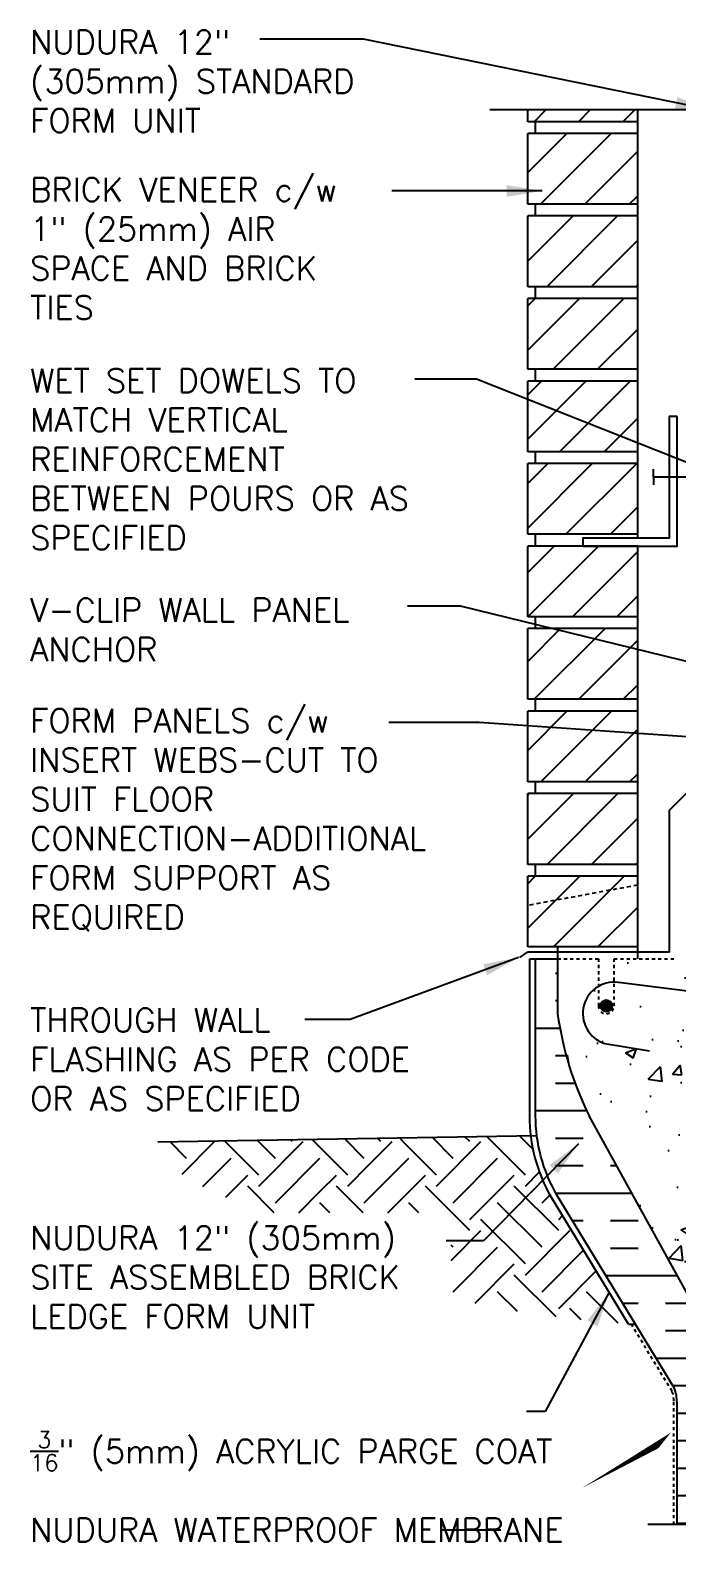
# Model space of a CAD drawing. Header units: inches. Extents: x 152.5 to 206.4, y 119 to 191.6.
# Drawn here: x 152.54 to 173.12, y 143.52 to 191.6 of the extents above; entities that cross this region are included whole.
import ezdxf

# ---------------------------------------------------------------- set-up
doc = ezdxf.new("R2010")
doc.units = ezdxf.units.IN
doc.header["$LTSCALE"] = 0.5
doc.header["$MEASUREMENT"] = 0
doc.linetypes.add('DASHED2', pattern=[0.375, 0.25, -0.125])
doc.linetypes.add('HIDDEN2', pattern=[0.1875, 0.125, -0.0625])
for name, color, linetype in [('HATCH', 12, 'Continuous'), ('Hidden2', 12, 'HIDDEN2'), ('line25', 2, 'Continuous'), ('LINE3', 3, 'Continuous'), ('LINE50', 5, 'Continuous'), ('LINE9', 9, 'Continuous'), ('TEXT', 4, 'Continuous')]:
    doc.layers.add(name, color=color, linetype=linetype)
doc.styles.add('DIM', font='romans.shx', dxfattribs={"width": 0.7})
doc.styles.add('ROMANS', font='romans.shx', dxfattribs={"height": 0.75})
doc.dimstyles.new('ext_12', dxfattribs={"dimscale": 12, "dimtxt": 0.09375, "dimasz": 0.09375, "dimexe": 0.09375, "dimexo": 0.0625, "dimgap": 0.0625, "dimtad": 1, "dimdec": 1, "dimzin": 3, "dimdsep": 46, "dimlunit": 4, "dimtxsty": 'DIM', "dimcen": 0.09, "dimdle": 0.09375, "dimclrt": 4, "dimadec": 0, "dimazin": 0, "dimtfac": 1, "dimtdec": 1, "dimtmove": 2, "dimatfit": 3, "dimfxl": 1, "dimfrac": 2, "dimtolj": 1, "dimtzin": 0, "dimarcsym": 0})

msp = doc.modelspace()

# ---------------------------------------------------------------- hatches: boundary and pattern name
at = {"layer": 'HATCH'}
h = msp.add_hatch(dxfattribs=at)
h.set_pattern_fill('ANSI31', color=256, scale=8, style=0)
h.set_pattern_definition([(45, (77.5751, 15.6684), (-0.707107, 0.707107), [])])
h.paths.add_polyline_path([(171.878, 164.695), (168.378, 164.695), (168.378, 162.445), (171.878, 162.445)])
h.paths.add_polyline_path([(171.878, 167.32), (168.378, 167.32), (168.378, 165.07), (171.878, 165.07)])
h.paths.add_polyline_path([(171.878, 169.945), (168.378, 169.945), (168.378, 167.695), (171.878, 167.695)])
h.paths.add_polyline_path([(171.878, 172.57), (168.378, 172.57), (168.378, 170.32), (171.878, 170.32)])
h.paths.add_polyline_path([(171.878, 175.195), (168.378, 175.195), (168.378, 172.945), (171.878, 172.945)])
h.paths.add_polyline_path([(171.878, 177.82), (168.378, 177.82), (168.378, 175.57), (171.878, 175.57)])
h.paths.add_polyline_path([(171.878, 180.445), (168.378, 180.445), (168.378, 178.195), (171.878, 178.195)])
h.paths.add_polyline_path([(171.878, 183.07), (168.378, 183.07), (168.378, 180.82), (171.878, 180.82)])
h.paths.add_polyline_path([(171.878, 185.695), (168.378, 185.695), (168.378, 183.445), (171.878, 183.445)])
h.paths.add_polyline_path([(171.878, 188.32), (168.378, 188.32), (168.378, 186.07), (171.878, 186.07)])
h.paths.add_polyline_path([(171.878, 189.07), (168.378, 189.07), (168.378, 188.695), (171.878, 188.695)])
h = msp.add_hatch(dxfattribs=at)
h.set_pattern_fill('INSUL', color=256, scale=7, style=0)
h.set_pattern_definition([(0, (-2826.7375, -278.5128), (0, 2.625), []), (0, (-2826.7375, -277.6378), (0, 2.625), [0.875, -0.875]), (0, (-2826.7375, -276.7628), (0, 2.625), [0.875, -0.875])])
h.paths.add_polyline_path([(170.328, 157.07, -0.079579), (169.328, 160.32), (169.328, 162.07), (168.628, 162.07), (168.628, 157.07, 0.131652), (169.298, 154.57), (173.036, 148.42, -0.10438), (173.128, 147.945), (173.128, 144.07), (173.566, 144.07), (173.566, 144.57), (175.066, 144.57), (175.066, 144.07), (175.753, 144.07), (175.753, 147.32), (175.503, 147.32), (175.503, 147.695)])
h = msp.add_hatch(dxfattribs=at)
h.set_pattern_fill('AR-CONC', color=256, scale=0.5, style=0)
h.set_pattern_definition([(50, (-2826.7375, -278.5128), (3.586301, -0.3137607), [0.375, -4.125]), (355, (-2826.7375, -278.5128), (-0.6937567, 3.7609607), [0.3, -3.3]), (100.4514, (-2826.4387, -278.539), (2.892547, 3.4471977), [0.318701, -3.5057106]), (46.1842, (-2826.7375, -277.5128), (5.336205, -0.827595), [0.5625, -6.1875]), (96.6356, (-2826.293, -277.582), (4.6733135, 4.870589), [0.478051, -5.258565]), (351.1842, (-2826.7375, -277.513), (4.67331, 4.870593), [0.45, -4.95]), (21, (-2826.2375, -277.7628), (2.9845353, -2.0130945), [0.375, -4.125]), (326, (-2826.2375, -277.7628), (1.2165767, 3.6257502), [0.3, -3.3]), (71.4514, (-2825.9888, -277.9305), (4.201113, 1.6126525), [0.318701, -3.5057106]), (37.5, (-2826.7375, -278.5128), (0.0607993, 1.66446927), [0, -3.26, 0, -3.35, 0, -3.3125]), (7.5, (-2826.7375, -278.5128), (1.3153477, 1.9720586), [0, -1.91, 0, -3.185, 0, -1.2625]), (327.5, (-2827.8525, -278.5128), (2.6691122, -0.11277436), [0, -1.25, 0, -3.9, 0, -5.175]), (317.5, (-2828.3525, -278.5128), (2.9159308, 0.500525), [0, -1.625, 0, -2.59, 0, -3.675])])
h.paths.add_polyline_path([(175.503, 147.695), (175.503, 147.32), (175.753, 147.32), (175.753, 162.07), (171.128, 162.07), (171.128, 160.57, -1), (170.628, 160.57), (170.628, 162.07), (169.328, 162.07), (169.328, 160.32, 0.079579), (170.328, 157.07)])
h = msp.add_hatch(dxfattribs=at)
h.set_pattern_fill('EARTH', color=256, scale=8, angle=45, style=0)
h.set_pattern_definition([(45, (64.7108, 77.4045), (2e-16, 2.828427), [2, -2]), (45, (64.1805, 77.9349), (2e-16, 2.828427), [2, -2]), (45, (63.6501, 78.4652), (2e-16, 2.828427), [2, -2]), (135, (63.6501, 78.8188), (-2.828427, 4e-16), [2, -2]), (135, (64.1805, 79.349), (-2.828427, 4e-16), [2, -2]), (135, (64.7108, 79.8794), (-2.828427, 4e-16), [2, -2])])
h.paths.add_polyline_path([(164.902, 156.382), (156.185, 156.236), (156.364, 156.061), (156.546, 155.891), (156.729, 155.727), (156.915, 155.569), (157.104, 155.418), (157.295, 155.275), (157.488, 155.141), (157.684, 155.015), (157.883, 154.899), (158.083, 154.791), (158.286, 154.692), (158.49, 154.6), (158.696, 154.515), (158.902, 154.436), (159.11, 154.362), (159.317, 154.293), (159.525, 154.228), (159.733, 154.165), (159.941, 154.103), (160.15, 154.039), (160.359, 153.972), (160.439, 153.945)])
edge = h.paths.add_edge_path()
edge.add_line((160.52, 153.989), (165.936, 153.989))
edge.add_line((165.936, 153.989), (165.936, 151.307))
edge.add_line((165.936, 151.307), (166.281, 151.208))
edge.add_line((166.281, 151.208), (166.984, 151.042))
edge.add_line((166.984, 151.042), (167.84, 150.88))
edge.add_line((167.84, 150.88), (168.874, 150.724))
edge.add_line((168.874, 150.724), (170.115, 150.577))
edge.add_line((170.115, 150.577), (171.588, 150.441))
edge.add_line((171.588, 150.441), (169.137, 154.474))
edge.add_arc((173.628, 157.07), 5.188, 186.9549, 210.0236, ccw=False)
edge.add_line((168.479, 156.441), (164.902, 156.382))
edge.add_line((164.902, 156.382), (160.52, 153.989))
at = {"layer": 'LINE3'}
msp.add_hatch(color=256, dxfattribs=at).paths.add_polyline_path([(170.691, 160.57, 1), (171.066, 160.57, 1)])

# ---------------------------------------------------------------- linework, layer by layer
at = {"layer": 'Hidden2', "color": 9}
msp.add_line((169.328, 162.07), (170.628, 162.07), dxfattribs=at)
at = {"layer": 'Hidden2'}
for p, q in [((169.328, 162.07), (170.628, 162.07)), ((170.628, 162.07), (170.628, 160.57)), ((171.128, 160.57), (171.128, 162.07)), ((171.128, 162.07), (173.128, 162.07))]:
    msp.add_line(p, q, dxfattribs=at)
msp.add_arc((170.878, 160.57), 0.25, 180, 0, dxfattribs=at)
at = {"layer": 'line25'}
for p, q in [((168.378, 188.695), (168.378, 189.07)), ((171.878, 175.445), (171.878, 189.07)), ((171.878, 188.695), (168.378, 188.695)), ((168.628, 188.32), (168.628, 188.695)), ((168.628, 188.32), (168.628, 188.695)), ((171.878, 188.32), (168.378, 188.32)), ((168.378, 186.07), (168.378, 188.32)), ((171.878, 186.07), (168.378, 186.07)), ((168.378, 183.445), (168.378, 185.695)), ((171.878, 185.695), (168.378, 185.695)), ((168.628, 185.695), (168.628, 186.07)), ((168.628, 185.695), (168.628, 185.82)), ((171.878, 183.445), (168.378, 183.445)), ((168.628, 183.07), (168.628, 183.445)), ((168.628, 183.07), (168.628, 183.445)), ((168.378, 180.82), (168.378, 183.07)), ((171.878, 183.07), (168.378, 183.07)), ((171.878, 180.82), (168.378, 180.82)), ((168.628, 180.445), (168.628, 180.82)), ((168.378, 178.195), (168.378, 180.445)), ((171.878, 180.445), (168.378, 180.445)), ((168.628, 180.445), (168.628, 180.57)), ((171.878, 178.195), (168.378, 178.195)), ((168.628, 177.82), (168.628, 178.195)), ((168.378, 175.57), (168.378, 177.82)), ((171.878, 177.82), (168.378, 177.82)), ((171.878, 175.57), (168.378, 175.57)), ((168.628, 175.195), (168.628, 175.57)), ((168.378, 172.945), (168.378, 175.195)), ((171.878, 175.195), (168.378, 175.195)), ((171.878, 162.07), (171.878, 175.195)), ((171.878, 172.945), (168.378, 172.945)), ((168.628, 172.57), (168.628, 172.945)), ((168.378, 170.32), (168.378, 172.57)), ((171.878, 172.57), (168.378, 172.57)), ((171.878, 170.32), (168.378, 170.32)), ((168.628, 169.945), (168.628, 170.32)), ((168.378, 167.695), (168.378, 169.945)), ((171.878, 169.945), (168.378, 169.945)), ((171.878, 167.695), (168.378, 167.695)), ((168.628, 167.32), (168.628, 167.695)), ((168.378, 165.07), (168.378, 167.32)), ((171.878, 167.32), (168.378, 167.32)), ((171.878, 165.07), (168.378, 165.07)), ((168.628, 164.695), (168.628, 165.07)), ((171.878, 164.695), (168.378, 164.695)), ((168.378, 162.445), (168.378, 164.695)), ((171.878, 162.445), (168.378, 162.445)), ((169.328, 162.445), (169.328, 162.07)), ((169.328, 162.07), (169.328, 160.32)), ((175.503, 147.695), (170.328, 157.07))]:
    msp.add_line(p, q, dxfattribs=at)
msp.add_arc((179.974, 161.816), 10.75, 188.0028, 206.2026, dxfattribs=at)
at = {"layer": 'LINE3'}
for p, q in [((184.899, 159.596), (171.35, 161.299)), ((170.831, 159.37), (172.253, 159.137))]:
    msp.add_line(p, q, dxfattribs=at)
msp.add_circle((170.878, 160.57), 0.188, dxfattribs=at)
msp.add_arc((171.132, 160.323), 1, 77.4058, 252.4743, dxfattribs=at)
at = {"layer": 'LINE50'}
msp.add_line((156.601, 156.243), (168.667, 156.445), dxfattribs=at)
msp.add_lwpolyline([(173.128, 144.07), (173.128, 147.945, 0.10438), (173.036, 148.42), (169.298, 154.57, -0.131652), (168.628, 157.07), (168.628, 162.07), (169.328, 162.07)], format="xyb", dxfattribs=at)
at = {"layer": 'LINE9'}
for p, q in [((172.378, 177.395), (172.378, 177.645)), ((172.378, 177.395), (172.378, 177.145)), ((172.378, 177.395), (174.378, 177.395)), ((172.894, 166.796), (174.128, 168.031)), ((172.894, 162.274), (172.894, 166.796)), ((168.128, 162.106), (168.371, 162.274)), ((172.894, 162.274), (168.371, 162.274)), ((168.441, 162.07), (168.628, 162.07)), ((171.588, 150.441), (171.807, 150.441)), ((180.951, 144.069), (172.2, 144.07))]:
    msp.add_line(p, q, dxfattribs=at)
at = {"layer": 'LINE9', "linetype": 'DASHED2'}
msp.add_line((171.878, 164.41), (168.378, 163.762), dxfattribs=at)
at = {"layer": 'LINE9'}
msp.add_lwpolyline([(192.082, 189.07), (180.628, 189.07), (179.628, 188.07), (179.628, 189.07), (179.628, 190.07), (178.628, 189.07), (167.174, 189.07)], dxfattribs=at)
at = {"layer": 'LINE9', "color": 9}
msp.add_lwpolyline([(173.128, 179.32), (172.878, 179.32), (172.878, 175.445), (170.128, 175.445), (170.128, 175.195), (173.128, 175.195)], close=True, dxfattribs=at)
at = {"layer": 'LINE9'}
msp.add_lwpolyline([(171.588, 150.441), (169.137, 154.474, -0.131757), (168.441, 157.07), (168.441, 162.07)], format="xyb", dxfattribs=at)
at = {"layer": 'LINE9', "linetype": 'HIDDEN2'}
msp.add_lwpolyline([(173.025, 144.069), (173.025, 148.006, 0.097369), (172.971, 148.308), (171.675, 150.441)], format="xyb", dxfattribs=at)
at = {"layer": 'TEXT'}
msp.add_line((167.524, 143.885), (165.599, 143.885), dxfattribs=at)
msp.add_lwpolyline([(172.933, 146.995, 0, 0.36, 0), (172.146, 146.295, 0, 0, 0), (167.524, 143.885, 0, 0, 0)], format="xyseb", dxfattribs=at)

# ---------------------------------------------------------------- texts
at = {"layer": 'TEXT', "char_height": 0.75, "attachment_point": 4, "style": 'ROMANS'}
for s, insert, width in [('NUDURA 12" (305mm) STANDARD FORM UNIT', (152.544, 189.979), 12.02995), ('BRICK VENEER c/w 1" (25mm) AIR SPACE AND BRICK TIES', (152.544, 184.659), 12.02995), ('WET SET DOWELS TO MATCH VERTICAL REINFORCEMENT BETWEEN POURS OR AS SPECIFIED', (152.544, 177.96), 13.70843), ('V-CLIP WALL PANEL ANCHOR', (152.544, 172.535), 13.70843), ('FORM PANELS c/w INSERT WEBS-CUT TO SUIT FLOOR CONNECTION-ADDITIONAL FORM SUPPORT AS REQUIRED', (152.544, 166.482), 13.80582), ('THROUGH WALL FLASHING AS PER CODE OR AS SPECIFIED', (152.544, 158.868), 13.80582), ('NUDURA 12" (305mm) SITE ASSEMBLED BRICK LEDGE FORM UNIT', (152.544, 151.938), 13.35809), ('\\A1;{\\H0.7x;\\S3/16;}" (5mm) ACRYLIC PARGE COAT\\P\\PNUDURA WATERPROOF MEMBRANE', (152.544, 145.276), 16.03603)]:
    msp.add_mtext(s, dxfattribs=dict(at, insert=insert, width=width))

# ---------------------------------------------------------------- leaders
at = {"layer": 'TEXT'}
for points in [[(174.207, 189.07), (163.156, 191.325), (159.85, 191.325)], [(168.837, 186.492), (164.052, 186.492)], [(179.493, 175.459), (166.745, 180.507), (164.788, 180.507)], [(176.319, 170.82), (166.241, 173.28), (164.548, 173.28)], [(175.05, 169.017), (166.836, 169.587), (163.953, 169.587)], [(168.081, 162.106), (162.727, 160.133), (161.286, 160.133)]]:
    msp.add_leader(points, dimstyle='ext_12', override={"dimgap": 0.0625, "dimtad": 0}, dxfattribs=at)
for points in [[(169.992, 156.177), (166.969, 153.095), (165.779, 153.095)], [(170.971, 151.457), (168.928, 147.668), (168.333, 147.668)]]:
    msp.add_leader(points, dimstyle='ext_12', dxfattribs=at)

doc.saveas('drawing.dxf')
